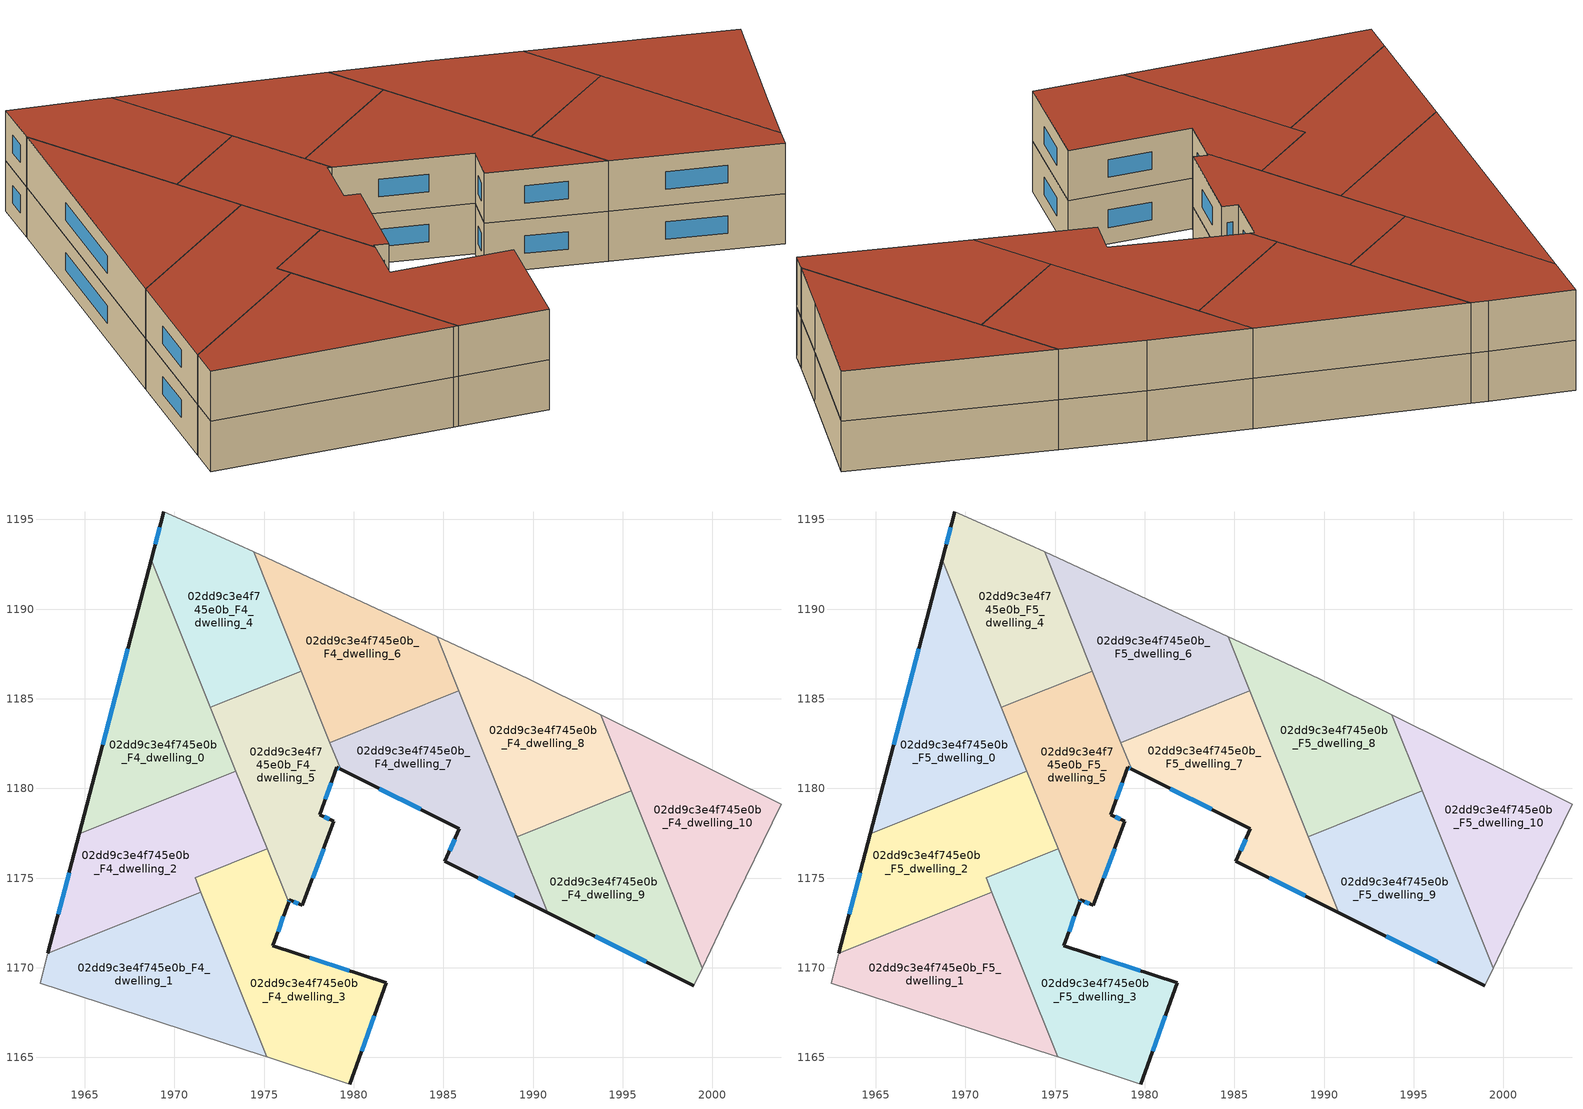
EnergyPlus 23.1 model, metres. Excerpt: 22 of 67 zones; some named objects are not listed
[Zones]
02dd9c3e4f745e0b_F4_dwelling_0
 floor to 02dd9c3e4f745e0b_F3_dwelling_0 (EU_floor_Construction): 1968.71,1192.76 1973.43,1180.97 1964.69,1177.48 z12
 wall outside (EU_wall_Construction): 1968.71,1192.76 1964.69,1177.48 z12:15
 wall to 02dd9c3e4f745e0b_F4_dwelling_2 (EU_wall_Construction): 1964.69,1177.48 1973.43,1180.97 z12:15
 wall to 02dd9c3e4f745e0b_F4_dwelling_4 (EU_wall_Construction): 1972.01,1184.52 1968.71,1192.76 z12:15
 wall to 02dd9c3e4f745e0b_F4_dwelling_5 (EU_wall_Construction): 1973.43,1180.97 1972.01,1184.52 z12:15
 window (EU_Window_Construction): 1967.4,1187.79 1966,1182.45 z12.98:14.02
02dd9c3e4f745e0b_F4_dwelling_1
 floor to 02dd9c3e4f745e0b_F3_dwelling_1 (EU_floor_Construction): 1971.46,1174.23 1975.14,1165.04 1974.87,1165.13 1962.5,1169.15 1962.94,1170.82 z12
 wall adiabatic (EU_wall_Construction): 1962.94,1170.82 1962.5,1169.15 1974.87,1165.13 1975.14,1165.04 z12:15
 wall to 02dd9c3e4f745e0b_F4_dwelling_2 (EU_wall_Construction): 1971.46,1174.23 1962.94,1170.82 z12:15
 wall to 02dd9c3e4f745e0b_F4_dwelling_3 (EU_wall_Construction): 1975.14,1165.04 1971.46,1174.23 z12:15
02dd9c3e4f745e0b_F4_dwelling_10
 floor to 02dd9c3e4f745e0b_F3_dwelling_10 (EU_floor_Construction): 2003.82,1179.12 2000.84,1172.97 1999.42,1169.97 1993.76,1184.1 z12
 wall adiabatic (EU_wall_Construction): 1999.42,1169.97 2000.84,1172.97 2003.82,1179.12 1993.76,1184.1 z12:15
 wall to 02dd9c3e4f745e0b_F4_dwelling_9 (EU_wall_Construction): 1995.46,1179.86 1999.42,1169.97 z12:15
 wall to 02dd9c3e4f745e0b_F4_dwelling_8 (EU_wall_Construction): 1993.76,1184.1 1995.46,1179.86 z12:15
02dd9c3e4f745e0b_F4_dwelling_2
 floor to 02dd9c3e4f745e0b_F3_dwelling_2 (EU_floor_Construction): 1973.43,1180.97 1975.16,1176.63 1971.14,1175.02 1971.46,1174.23 1962.94,1170.82 1964.69,1177.48 z12
 wall outside (EU_wall_Construction): 1964.69,1177.48 1962.94,1170.82 z12:15
 wall to 02dd9c3e4f745e0b_F4_dwelling_3 (EU_wall_Construction): 1971.46,1174.23 1971.14,1175.02 1975.16,1176.63 z12:15
 wall to 02dd9c3e4f745e0b_F4_dwelling_5 (EU_wall_Construction): 1975.16,1176.63 1973.43,1180.97 z12:15
 window (EU_Window_Construction): 1964.12,1175.31 1963.51,1172.98 z12.98:14.02
02dd9c3e4f745e0b_F4_dwelling_3
 floor to 02dd9c3e4f745e0b_F3_dwelling_3 (EU_floor_Construction): 1976.36,1173.65 1975.49,1171.24 1981.81,1169.17 1979.77,1163.52 1975.14,1165.04 1971.14,1175.02 1975.16,1176.63 z12
 wall outside (EU_wall_Construction): 1979.77,1163.52 1981.81,1169.17 1975.49,1171.24 1976.36,1173.65 z12:15
 wall adiabatic (EU_wall_Construction): 1975.14,1165.04 1979.77,1163.52 z12:15
 wall to 02dd9c3e4f745e0b_F4_dwelling_5 (EU_wall_Construction): 1976.36,1173.65 1975.16,1176.63 z12:15
 window (EU_Window_Construction): 1979.75,1169.84 1977.55,1170.56 / 1980.43,1165.35 1981.15,1167.33 / 1975.77,1172.02 1976.08,1172.86 z12.98:14.02
02dd9c3e4f745e0b_F4_dwelling_4
 floor to 02dd9c3e4f745e0b_F3_dwelling_4 (EU_floor_Construction): 1974.42,1193.19 1977.07,1186.55 1972.01,1184.52 1968.71,1192.76 1969.41,1195.42 1973.56,1193.58 z12
 wall outside (EU_wall_Construction): 1969.41,1195.42 1968.71,1192.76 z12:15
 wall adiabatic (EU_wall_Construction): 1974.42,1193.19 1973.56,1193.58 1969.41,1195.42 z12:15
 wall to 02dd9c3e4f745e0b_F4_dwelling_6 (EU_wall_Construction): 1977.07,1186.55 1974.42,1193.19 z12:15
 wall to 02dd9c3e4f745e0b_F4_dwelling_5 (EU_wall_Construction): 1972.01,1184.52 1977.07,1186.55 z12:15
 window (EU_Window_Construction): 1969.18,1194.56 1968.94,1193.63 z12.98:14.02
02dd9c3e4f745e0b_F4_dwelling_5
 floor to 02dd9c3e4f745e0b_F3_dwelling_5 (EU_floor_Construction): 1977.07,1186.55 1979.27,1181.07 1979.05,1181.17 1978.1,1178.53 1978.88,1178.18 1977.13,1173.48 1976.41,1173.8 1976.36,1173.65 1972.01,1184.52 z12
 wall outside (EU_wall_Construction): 1976.36,1173.65 1976.41,1173.8 1977.13,1173.48 1978.88,1178.18 1978.1,1178.53 1979.05,1181.17 1979.27,1181.07 z12:15
 wall to 02dd9c3e4f745e0b_F4_dwelling_7 (EU_wall_Construction): 1979.27,1181.07 1978.67,1182.56 z12:15
 wall to 02dd9c3e4f745e0b_F4_dwelling_6 (EU_wall_Construction): 1978.67,1182.56 1977.07,1186.55 z12:15
 window (EU_Window_Construction): 1979.12,1181.14 1979.2,1181.1 / 1978.41,1179.39 1978.74,1180.31 / 1978.63,1178.3 1978.35,1178.41 / 1977.7,1175.01 1978.31,1176.65 / 1976.64,1173.69 1976.9,1173.58 / 1976.37,1173.7 1976.39,1173.75 z12.98:14.02
02dd9c3e4f745e0b_F4_dwelling_6
 floor to 02dd9c3e4f745e0b_F3_dwelling_6 (EU_floor_Construction): 1984.66,1188.45 1985.86,1185.44 1978.67,1182.56 1974.42,1193.19 z12
 wall to 02dd9c3e4f745e0b_F4_dwelling_7 (EU_wall_Construction): 1978.67,1182.56 1985.86,1185.44 z12:15
 wall adiabatic (EU_wall_Construction): 1984.66,1188.45 1974.42,1193.19 z12:15
 wall to 02dd9c3e4f745e0b_F4_dwelling_8 (EU_wall_Construction): 1985.86,1185.44 1984.66,1188.45 z12:15
02dd9c3e4f745e0b_F4_dwelling_7
 floor to 02dd9c3e4f745e0b_F3_dwelling_7 (EU_floor_Construction): 1985.86,1185.44 1990.81,1173.08 1985.07,1175.95 1985.89,1177.75 1979.27,1181.07 1978.67,1182.56 z12
 wall outside (EU_wall_Construction): 1979.27,1181.07 1985.89,1177.75 1985.07,1175.95 1990.81,1173.08 z12:15
 wall to 02dd9c3e4f745e0b_F4_dwelling_9 (EU_wall_Construction): 1990.81,1173.08 1989.11,1177.32 z12:15
 wall to 02dd9c3e4f745e0b_F4_dwelling_8 (EU_wall_Construction): 1989.11,1177.32 1985.86,1185.44 z12:15
 window (EU_Window_Construction): 1986.94,1175.01 1988.94,1174.01 / 1985.62,1177.17 1985.34,1176.53 / 1981.42,1179.99 1983.74,1178.83 z12.98:14.02
02dd9c3e4f745e0b_F4_dwelling_8
 floor to 02dd9c3e4f745e0b_F3_dwelling_8 (EU_floor_Construction): 1993.76,1184.1 1995.46,1179.86 1989.11,1177.32 1984.66,1188.45 1989.66,1186.13 z12
 wall adiabatic (EU_wall_Construction): 1993.76,1184.1 1989.66,1186.13 1984.66,1188.45 z12:15
 wall to 02dd9c3e4f745e0b_F4_dwelling_9 (EU_wall_Construction): 1989.11,1177.32 1995.46,1179.86 z12:15
02dd9c3e4f745e0b_F4_dwelling_9
 floor to 02dd9c3e4f745e0b_F3_dwelling_9 (EU_floor_Construction): 1995.46,1179.86 1999.42,1169.97 1998.96,1169 1990.81,1173.08 1989.11,1177.32 z12
 wall outside (EU_wall_Construction): 1990.81,1173.08 1998.96,1169 z12:15
 wall adiabatic (EU_wall_Construction): 1998.96,1169 1999.42,1169.97 z12:15
 window (EU_Window_Construction): 1993.46,1171.75 1996.31,1170.33 z12.98:14.02
02dd9c3e4f745e0b_F5_dwelling_0
 floor to 02dd9c3e4f745e0b_F4_dwelling_0 (EU_floor_Construction): 1968.71,1192.76 1973.43,1180.97 1964.69,1177.48 z15
 wall outside (EU_wall_Construction): 1968.71,1192.76 1964.69,1177.48 z15:18
 wall to 02dd9c3e4f745e0b_F5_dwelling_2 (EU_wall_Construction): 1964.69,1177.48 1973.43,1180.97 z15:18
 wall to 02dd9c3e4f745e0b_F5_dwelling_4 (EU_wall_Construction): 1972.01,1184.52 1968.71,1192.76 z15:18
 wall to 02dd9c3e4f745e0b_F5_dwelling_5 (EU_wall_Construction): 1973.43,1180.97 1972.01,1184.52 z15:18
 window (EU_Window_Construction): 1967.4,1187.79 1966,1182.45 z15.98:17.02
 roof outside (EU_roof_Construction): 1973.43,1180.97 1968.71,1192.76 1964.69,1177.48 z18
02dd9c3e4f745e0b_F5_dwelling_1
 floor to 02dd9c3e4f745e0b_F4_dwelling_1 (EU_floor_Construction): 1971.46,1174.23 1975.14,1165.04 1974.87,1165.13 1962.5,1169.15 1962.94,1170.82 z15
 wall adiabatic (EU_wall_Construction): 1962.94,1170.82 1962.5,1169.15 1974.87,1165.13 1975.14,1165.04 z15:18
 wall to 02dd9c3e4f745e0b_F5_dwelling_2 (EU_wall_Construction): 1971.46,1174.23 1962.94,1170.82 z15:18
 wall to 02dd9c3e4f745e0b_F5_dwelling_3 (EU_wall_Construction): 1975.14,1165.04 1971.46,1174.23 z15:18
 roof outside (EU_roof_Construction): 1975.14,1165.04 1971.46,1174.23 1962.94,1170.82 1962.5,1169.15 1974.87,1165.13 z18
02dd9c3e4f745e0b_F5_dwelling_10
 floor to 02dd9c3e4f745e0b_F4_dwelling_10 (EU_floor_Construction): 2003.82,1179.12 2000.84,1172.97 1999.42,1169.97 1993.76,1184.1 z15
 wall adiabatic (EU_wall_Construction): 1999.42,1169.97 2000.84,1172.97 2003.82,1179.12 1993.76,1184.1 z15:18
 wall to 02dd9c3e4f745e0b_F5_dwelling_9 (EU_wall_Construction): 1995.46,1179.86 1999.42,1169.97 z15:18
 wall to 02dd9c3e4f745e0b_F5_dwelling_8 (EU_wall_Construction): 1993.76,1184.1 1995.46,1179.86 z15:18
 roof outside (EU_roof_Construction): 2000.84,1172.97 2003.82,1179.12 1993.76,1184.1 1999.42,1169.97 z18
02dd9c3e4f745e0b_F5_dwelling_2
 floor to 02dd9c3e4f745e0b_F4_dwelling_2 (EU_floor_Construction): 1973.43,1180.97 1975.16,1176.63 1971.14,1175.02 1971.46,1174.23 1962.94,1170.82 1964.69,1177.48 z15
 wall outside (EU_wall_Construction): 1964.69,1177.48 1962.94,1170.82 z15:18
 wall to 02dd9c3e4f745e0b_F5_dwelling_3 (EU_wall_Construction): 1971.46,1174.23 1971.14,1175.02 1975.16,1176.63 z15:18
 wall to 02dd9c3e4f745e0b_F5_dwelling_5 (EU_wall_Construction): 1975.16,1176.63 1973.43,1180.97 z15:18
 window (EU_Window_Construction): 1964.12,1175.31 1963.51,1172.98 z15.98:17.02
 roof outside (EU_roof_Construction): 1971.46,1174.23 1971.14,1175.02 1975.16,1176.63 1973.43,1180.97 1964.69,1177.48 1962.94,1170.82 z18
02dd9c3e4f745e0b_F5_dwelling_3
 floor to 02dd9c3e4f745e0b_F4_dwelling_3 (EU_floor_Construction): 1976.36,1173.65 1975.49,1171.24 1981.81,1169.17 1979.77,1163.52 1975.14,1165.04 1971.14,1175.02 1975.16,1176.63 z15
 wall outside (EU_wall_Construction): 1979.77,1163.52 1981.81,1169.17 1975.49,1171.24 1976.36,1173.65 z15:18
 wall adiabatic (EU_wall_Construction): 1975.14,1165.04 1979.77,1163.52 z15:18
 wall to 02dd9c3e4f745e0b_F5_dwelling_5 (EU_wall_Construction): 1976.36,1173.65 1975.16,1176.63 z15:18
 window (EU_Window_Construction): 1979.75,1169.84 1977.55,1170.56 / 1980.43,1165.35 1981.15,1167.33 / 1975.77,1172.02 1976.08,1172.86 z15.98:17.02
 roof outside (EU_roof_Construction): 1979.77,1163.52 1981.81,1169.17 1975.49,1171.24 1976.36,1173.65 1975.16,1176.63 1971.14,1175.02 1975.14,1165.04 z18
02dd9c3e4f745e0b_F5_dwelling_4
 floor to 02dd9c3e4f745e0b_F4_dwelling_4 (EU_floor_Construction): 1974.42,1193.19 1977.07,1186.55 1972.01,1184.52 1968.71,1192.76 1969.41,1195.42 1973.56,1193.58 z15
 wall outside (EU_wall_Construction): 1969.41,1195.42 1968.71,1192.76 z15:18
 wall adiabatic (EU_wall_Construction): 1974.42,1193.19 1973.56,1193.58 1969.41,1195.42 z15:18
 wall to 02dd9c3e4f745e0b_F5_dwelling_6 (EU_wall_Construction): 1977.07,1186.55 1974.42,1193.19 z15:18
 wall to 02dd9c3e4f745e0b_F5_dwelling_5 (EU_wall_Construction): 1972.01,1184.52 1977.07,1186.55 z15:18
 window (EU_Window_Construction): 1969.18,1194.56 1968.94,1193.63 z15.98:17.02
 roof outside (EU_roof_Construction): 1977.07,1186.55 1974.42,1193.19 1973.56,1193.58 1969.41,1195.42 1968.71,1192.76 1972.01,1184.52 z18
02dd9c3e4f745e0b_F5_dwelling_5
 floor to 02dd9c3e4f745e0b_F4_dwelling_5 (EU_floor_Construction): 1977.07,1186.55 1979.27,1181.07 1979.05,1181.17 1978.1,1178.53 1978.88,1178.18 1977.13,1173.48 1976.41,1173.8 1976.36,1173.65 1972.01,1184.52 z15
 wall outside (EU_wall_Construction): 1976.36,1173.65 1976.41,1173.8 1977.13,1173.48 1978.88,1178.18 1978.1,1178.53 1979.05,1181.17 1979.27,1181.07 z15:18
 wall to 02dd9c3e4f745e0b_F5_dwelling_7 (EU_wall_Construction): 1979.27,1181.07 1978.67,1182.56 z15:18
 wall to 02dd9c3e4f745e0b_F5_dwelling_6 (EU_wall_Construction): 1978.67,1182.56 1977.07,1186.55 z15:18
 window (EU_Window_Construction): 1979.12,1181.14 1979.2,1181.1 / 1978.41,1179.39 1978.74,1180.31 / 1978.63,1178.3 1978.35,1178.41 / 1977.7,1175.01 1978.31,1176.65 / 1976.64,1173.69 1976.9,1173.58 / 1976.37,1173.7 1976.39,1173.75 z15.98:17.02
 roof outside (EU_roof_Construction): 1977.13,1173.48 1978.88,1178.18 1978.1,1178.53 1979.05,1181.17 1979.27,1181.07 1977.07,1186.55 1972.01,1184.52 1976.36,1173.65 1976.41,1173.8 z18
02dd9c3e4f745e0b_F5_dwelling_6
 floor to 02dd9c3e4f745e0b_F4_dwelling_6 (EU_floor_Construction): 1984.66,1188.45 1985.86,1185.44 1978.67,1182.56 1974.42,1193.19 z15
 wall to 02dd9c3e4f745e0b_F5_dwelling_7 (EU_wall_Construction): 1978.67,1182.56 1985.86,1185.44 z15:18
 wall adiabatic (EU_wall_Construction): 1984.66,1188.45 1974.42,1193.19 z15:18
 wall to 02dd9c3e4f745e0b_F5_dwelling_8 (EU_wall_Construction): 1985.86,1185.44 1984.66,1188.45 z15:18
 roof outside (EU_roof_Construction): 1985.86,1185.44 1984.66,1188.45 1974.42,1193.19 1978.67,1182.56 z18
02dd9c3e4f745e0b_F5_dwelling_7
 floor to 02dd9c3e4f745e0b_F4_dwelling_7 (EU_floor_Construction): 1985.86,1185.44 1990.81,1173.08 1985.07,1175.95 1985.89,1177.75 1979.27,1181.07 1978.67,1182.56 z15
 wall outside (EU_wall_Construction): 1979.27,1181.07 1985.89,1177.75 1985.07,1175.95 1990.81,1173.08 z15:18
 wall to 02dd9c3e4f745e0b_F5_dwelling_9 (EU_wall_Construction): 1990.81,1173.08 1989.11,1177.32 z15:18
 wall to 02dd9c3e4f745e0b_F5_dwelling_8 (EU_wall_Construction): 1989.11,1177.32 1985.86,1185.44 z15:18
 window (EU_Window_Construction): 1986.94,1175.01 1988.94,1174.01 / 1985.62,1177.17 1985.34,1176.53 / 1981.42,1179.99 1983.74,1178.83 z15.98:17.02
 roof outside (EU_roof_Construction): 1990.81,1173.08 1985.86,1185.44 1978.67,1182.56 1979.27,1181.07 1985.89,1177.75 1985.07,1175.95 z18
02dd9c3e4f745e0b_F5_dwelling_8
 floor to 02dd9c3e4f745e0b_F4_dwelling_8 (EU_floor_Construction): 1993.76,1184.1 1995.46,1179.86 1989.11,1177.32 1984.66,1188.45 1989.66,1186.13 z15
 wall adiabatic (EU_wall_Construction): 1993.76,1184.1 1989.66,1186.13 1984.66,1188.45 z15:18
 wall to 02dd9c3e4f745e0b_F5_dwelling_9 (EU_wall_Construction): 1989.11,1177.32 1995.46,1179.86 z15:18
 roof outside (EU_roof_Construction): 1995.46,1179.86 1993.76,1184.1 1989.66,1186.13 1984.66,1188.45 1989.11,1177.32 z18
02dd9c3e4f745e0b_F5_dwelling_9
 floor to 02dd9c3e4f745e0b_F4_dwelling_9 (EU_floor_Construction): 1995.46,1179.86 1999.42,1169.97 1998.96,1169 1990.81,1173.08 1989.11,1177.32 z15
 wall outside (EU_wall_Construction): 1990.81,1173.08 1998.96,1169 z15:18
 wall adiabatic (EU_wall_Construction): 1998.96,1169 1999.42,1169.97 z15:18
 window (EU_Window_Construction): 1993.46,1171.75 1996.31,1170.33 z15.98:17.02
 roof outside (EU_roof_Construction): 1998.96,1169 1999.42,1169.97 1995.46,1179.86 1989.11,1177.32 1990.81,1173.08 z18
[Building]
EU S2 Campaign: North Axis=0; Terrain=City; Solar Distribution=FullExterior
[Site:Location]
Bologna: Latitude=44.5; Longitude=11.25; Time Zone=1; Elevation=37
[SizingPeriod:WeatherFileDays]
AnnualSizingPeriod: Begin Month=1; Begin Day of Month=1; End Month=12; End Day of Month=31; Day of Week for Start Day=Monday; Use Weather File Daylight Saving Period=No; Use Weather File Rain and Snow Indicators=No
[MATERIAL]
EU_InternalMass_Material: Roughness=MediumRough; Thickness=0.1; Conductivity=1; Density=1800; Specific Heat=900; Thermal Absorptance=0.9; Solar Absorptance=0.7; Visible Absorptance=0.7
[MATERIAL:NOMASS] Roughness=MediumRough; Thermal Absorptance=0.9; Solar Absorptance=0.7; Visible Absorptance=0.7
Name | Thermal Resistance
EU_wall_NoMass | 0.905828
EU_roof_NoMass | 0.37593
EU_floor_NoMass | 0.67114
[WINDOWMATERIAL:SIMPLEGLAZINGSYSTEM]
EU_Window_SimpleGlazing: UFactor=4.52486; Solar Heat Gain Coefficient=0.85; Visible Transmittance=0.85
[CONSTRUCTION]
EU_wall_Construction: EU_wall_NoMass
EU_roof_Construction: EU_roof_NoMass
EU_floor_Construction: EU_floor_NoMass
EU_Window_Construction: EU_Window_SimpleGlazing
EU_InternalMass_Construction: EU_InternalMass_Material
[ZONE] Type=1; Multiplier=1; Ceiling Height=autocalculate; Floor Area=autocalculate; Part of Total Floor Area=Yes
Name | Volume
02dd9c3e4f745e0b_F4_dwelling_0; 02dd9c3e4f745e0b_F5_dwelling_0 | 179.144
02dd9c3e4f745e0b_F4_dwelling_1; 02dd9c3e4f745e0b_F5_dwelling_1 | 170.643
02dd9c3e4f745e0b_F4_dwelling_10; 02dd9c3e4f745e0b_F5_dwelling_10 | 170.652
02dd9c3e4f745e0b_F4_dwelling_2; 02dd9c3e4f745e0b_F5_dwelling_2 | 179.168
02dd9c3e4f745e0b_F4_dwelling_3; 02dd9c3e4f745e0b_F5_dwelling_3 | 187.649
02dd9c3e4f745e0b_F4_dwelling_4; 02dd9c3e4f745e0b_F5_dwelling_4 | 153.669
02dd9c3e4f745e0b_F4_dwelling_5; 02dd9c3e4f745e0b_F5_dwelling_5 | 153.681
02dd9c3e4f745e0b_F4_dwelling_6; 02dd9c3e4f745e0b_F5_dwelling_6 | 170.665
02dd9c3e4f745e0b_F4_dwelling_7; 02dd9c3e4f745e0b_F5_dwelling_7 | 170.644
02dd9c3e4f745e0b_F4_dwelling_8; 02dd9c3e4f745e0b_F5_dwelling_8 | 170.684
02dd9c3e4f745e0b_F4_dwelling_9; 02dd9c3e4f745e0b_F5_dwelling_9 | 170.685
[INTERNALMASS] Construction=EU_InternalMass_Construction
Name | Zone or ZoneList | Surface Area
02dd9c3e4f745e0b_F4_dwelling_0_EU_InternalMass | 02dd9c3e4f745e0b_F4_dwelling_0 | 59.7176
02dd9c3e4f745e0b_F4_dwelling_1_EU_InternalMass | 02dd9c3e4f745e0b_F4_dwelling_1 | 56.8815
02dd9c3e4f745e0b_F4_dwelling_2_EU_InternalMass | 02dd9c3e4f745e0b_F4_dwelling_2 | 59.7225
02dd9c3e4f745e0b_F4_dwelling_3_EU_InternalMass | 02dd9c3e4f745e0b_F4_dwelling_3 | 62.5471
02dd9c3e4f745e0b_F4_dwelling_4_EU_InternalMass | 02dd9c3e4f745e0b_F4_dwelling_4 | 51.2225
02dd9c3e4f745e0b_F4_dwelling_5_EU_InternalMass | 02dd9c3e4f745e0b_F4_dwelling_5 | 51.227
02dd9c3e4f745e0b_F4_dwelling_6_EU_InternalMass | 02dd9c3e4f745e0b_F4_dwelling_6 | 56.8867
02dd9c3e4f745e0b_F4_dwelling_7_EU_InternalMass | 02dd9c3e4f745e0b_F4_dwelling_7 | 56.8843
02dd9c3e4f745e0b_F4_dwelling_8_EU_InternalMass | 02dd9c3e4f745e0b_F4_dwelling_8 | 56.8935
02dd9c3e4f745e0b_F4_dwelling_9_EU_InternalMass | 02dd9c3e4f745e0b_F4_dwelling_9 | 56.8957
02dd9c3e4f745e0b_F4_dwelling_10_EU_InternalMass | 02dd9c3e4f745e0b_F4_dwelling_10 | 56.8842
02dd9c3e4f745e0b_F5_dwelling_0_EU_InternalMass | 02dd9c3e4f745e0b_F5_dwelling_0 | 59.7176
02dd9c3e4f745e0b_F5_dwelling_1_EU_InternalMass | 02dd9c3e4f745e0b_F5_dwelling_1 | 56.8815
02dd9c3e4f745e0b_F5_dwelling_2_EU_InternalMass | 02dd9c3e4f745e0b_F5_dwelling_2 | 59.7225
02dd9c3e4f745e0b_F5_dwelling_3_EU_InternalMass | 02dd9c3e4f745e0b_F5_dwelling_3 | 62.5471
02dd9c3e4f745e0b_F5_dwelling_4_EU_InternalMass | 02dd9c3e4f745e0b_F5_dwelling_4 | 51.2225
02dd9c3e4f745e0b_F5_dwelling_5_EU_InternalMass | 02dd9c3e4f745e0b_F5_dwelling_5 | 51.227
02dd9c3e4f745e0b_F5_dwelling_6_EU_InternalMass | 02dd9c3e4f745e0b_F5_dwelling_6 | 56.8867
02dd9c3e4f745e0b_F5_dwelling_7_EU_InternalMass | 02dd9c3e4f745e0b_F5_dwelling_7 | 56.8843
02dd9c3e4f745e0b_F5_dwelling_8_EU_InternalMass | 02dd9c3e4f745e0b_F5_dwelling_8 | 56.8935
02dd9c3e4f745e0b_F5_dwelling_9_EU_InternalMass | 02dd9c3e4f745e0b_F5_dwelling_9 | 56.8957
02dd9c3e4f745e0b_F5_dwelling_10_EU_InternalMass | 02dd9c3e4f745e0b_F5_dwelling_10 | 56.8842
[OTHEREQUIPMENT] Fuel Type=Electricity; Design Level Calculation Method=Watts/Area; Power per Zone Floor Area=1; Fraction Latent=0; Fraction Radiant=0; Fraction Lost=0; Carbon Dioxide Generation Rate=0; EndUse Subcategory=EU_Step8_InternalGains
Name | Zone or ZoneList or Space or SpaceList | Schedule
EU_Step8_InternalGain_02dd9c3e4f745e0b_F4_dwelling_0_f000 | 02dd9c3e4f745e0b_F4_dwelling_0 | EU_Step8_GainSchedule_02dd9c3e4f745e0b_F4_dwelling_0_f000
EU_Step8_InternalGain_02dd9c3e4f745e0b_F4_dwelling_1_f000 | 02dd9c3e4f745e0b_F4_dwelling_1 | EU_Step8_GainSchedule_02dd9c3e4f745e0b_F4_dwelling_1_f000
EU_Step8_InternalGain_02dd9c3e4f745e0b_F4_dwelling_2_f000 | 02dd9c3e4f745e0b_F4_dwelling_2 | EU_Step8_GainSchedule_02dd9c3e4f745e0b_F4_dwelling_2_f000
EU_Step8_InternalGain_02dd9c3e4f745e0b_F4_dwelling_3_f000 | 02dd9c3e4f745e0b_F4_dwelling_3 | EU_Step8_GainSchedule_02dd9c3e4f745e0b_F4_dwelling_3_f000
EU_Step8_InternalGain_02dd9c3e4f745e0b_F4_dwelling_4_f000 | 02dd9c3e4f745e0b_F4_dwelling_4 | EU_Step8_GainSchedule_02dd9c3e4f745e0b_F4_dwelling_4_f000
EU_Step8_InternalGain_02dd9c3e4f745e0b_F4_dwelling_5_f000 | 02dd9c3e4f745e0b_F4_dwelling_5 | EU_Step8_GainSchedule_02dd9c3e4f745e0b_F4_dwelling_5_f000
EU_Step8_InternalGain_02dd9c3e4f745e0b_F4_dwelling_6_f000 | 02dd9c3e4f745e0b_F4_dwelling_6 | EU_Step8_GainSchedule_02dd9c3e4f745e0b_F4_dwelling_6_f000
EU_Step8_InternalGain_02dd9c3e4f745e0b_F4_dwelling_7_f000 | 02dd9c3e4f745e0b_F4_dwelling_7 | EU_Step8_GainSchedule_02dd9c3e4f745e0b_F4_dwelling_7_f000
EU_Step8_InternalGain_02dd9c3e4f745e0b_F4_dwelling_8_f000 | 02dd9c3e4f745e0b_F4_dwelling_8 | EU_Step8_GainSchedule_02dd9c3e4f745e0b_F4_dwelling_8_f000
EU_Step8_InternalGain_02dd9c3e4f745e0b_F4_dwelling_9_f000 | 02dd9c3e4f745e0b_F4_dwelling_9 | EU_Step8_GainSchedule_02dd9c3e4f745e0b_F4_dwelling_9_f000
EU_Step8_InternalGain_02dd9c3e4f745e0b_F4_dwelling_10_f000 | 02dd9c3e4f745e0b_F4_dwelling_10 | EU_Step8_GainSchedule_02dd9c3e4f745e0b_F4_dwelling_10_f000
EU_Step8_InternalGain_02dd9c3e4f745e0b_F5_dwelling_0_f000 | 02dd9c3e4f745e0b_F5_dwelling_0 | EU_Step8_GainSchedule_02dd9c3e4f745e0b_F5_dwelling_0_f000
EU_Step8_InternalGain_02dd9c3e4f745e0b_F5_dwelling_1_f000 | 02dd9c3e4f745e0b_F5_dwelling_1 | EU_Step8_GainSchedule_02dd9c3e4f745e0b_F5_dwelling_1_f000
EU_Step8_InternalGain_02dd9c3e4f745e0b_F5_dwelling_2_f000 | 02dd9c3e4f745e0b_F5_dwelling_2 | EU_Step8_GainSchedule_02dd9c3e4f745e0b_F5_dwelling_2_f000
EU_Step8_InternalGain_02dd9c3e4f745e0b_F5_dwelling_3_f000 | 02dd9c3e4f745e0b_F5_dwelling_3 | EU_Step8_GainSchedule_02dd9c3e4f745e0b_F5_dwelling_3_f000
EU_Step8_InternalGain_02dd9c3e4f745e0b_F5_dwelling_4_f000 | 02dd9c3e4f745e0b_F5_dwelling_4 | EU_Step8_GainSchedule_02dd9c3e4f745e0b_F5_dwelling_4_f000
EU_Step8_InternalGain_02dd9c3e4f745e0b_F5_dwelling_5_f000 | 02dd9c3e4f745e0b_F5_dwelling_5 | EU_Step8_GainSchedule_02dd9c3e4f745e0b_F5_dwelling_5_f000
EU_Step8_InternalGain_02dd9c3e4f745e0b_F5_dwelling_6_f000 | 02dd9c3e4f745e0b_F5_dwelling_6 | EU_Step8_GainSchedule_02dd9c3e4f745e0b_F5_dwelling_6_f000
EU_Step8_InternalGain_02dd9c3e4f745e0b_F5_dwelling_7_f000 | 02dd9c3e4f745e0b_F5_dwelling_7 | EU_Step8_GainSchedule_02dd9c3e4f745e0b_F5_dwelling_7_f000
EU_Step8_InternalGain_02dd9c3e4f745e0b_F5_dwelling_8_f000 | 02dd9c3e4f745e0b_F5_dwelling_8 | EU_Step8_GainSchedule_02dd9c3e4f745e0b_F5_dwelling_8_f000
EU_Step8_InternalGain_02dd9c3e4f745e0b_F5_dwelling_9_f000 | 02dd9c3e4f745e0b_F5_dwelling_9 | EU_Step8_GainSchedule_02dd9c3e4f745e0b_F5_dwelling_9_f000
EU_Step8_InternalGain_02dd9c3e4f745e0b_F5_dwelling_10_f000 | 02dd9c3e4f745e0b_F5_dwelling_10 | EU_Step8_GainSchedule_02dd9c3e4f745e0b_F5_dwelling_10_f000
[ZONEVENTILATION:DESIGNFLOWRATE] Schedule=EU_AlwaysOn; Design Flow Rate Calculation Method=AirChanges/Hour; Air Changes per Hour=0.73129; Ventilation Type=Natural; Fan Pressure Rise=0; Fan Total Efficiency=1; Constant Term Coefficient=1; Temperature Term Coefficient=0; Velocity Term Coefficient=0; Velocity Squared Term Coefficient=0; Minimum Indoor Temperature=-100; Maximum Indoor Temperature=100; Delta Temperature=-100; Minimum Outdoor Temperature=-100; Maximum Outdoor Temperature=100; Maximum Wind Speed=40
Name | Zone or ZoneList or Space or SpaceList
EU_ConstantAir_02dd9c3e4f745e0b_F4_dwelling_0 | 02dd9c3e4f745e0b_F4_dwelling_0
EU_ConstantAir_02dd9c3e4f745e0b_F4_dwelling_1 | 02dd9c3e4f745e0b_F4_dwelling_1
EU_ConstantAir_02dd9c3e4f745e0b_F4_dwelling_2 | 02dd9c3e4f745e0b_F4_dwelling_2
EU_ConstantAir_02dd9c3e4f745e0b_F4_dwelling_3 | 02dd9c3e4f745e0b_F4_dwelling_3
EU_ConstantAir_02dd9c3e4f745e0b_F4_dwelling_4 | 02dd9c3e4f745e0b_F4_dwelling_4
EU_ConstantAir_02dd9c3e4f745e0b_F4_dwelling_5 | 02dd9c3e4f745e0b_F4_dwelling_5
EU_ConstantAir_02dd9c3e4f745e0b_F4_dwelling_6 | 02dd9c3e4f745e0b_F4_dwelling_6
EU_ConstantAir_02dd9c3e4f745e0b_F4_dwelling_7 | 02dd9c3e4f745e0b_F4_dwelling_7
EU_ConstantAir_02dd9c3e4f745e0b_F4_dwelling_8 | 02dd9c3e4f745e0b_F4_dwelling_8
EU_ConstantAir_02dd9c3e4f745e0b_F4_dwelling_9 | 02dd9c3e4f745e0b_F4_dwelling_9
EU_ConstantAir_02dd9c3e4f745e0b_F4_dwelling_10 | 02dd9c3e4f745e0b_F4_dwelling_10
EU_ConstantAir_02dd9c3e4f745e0b_F5_dwelling_0 | 02dd9c3e4f745e0b_F5_dwelling_0
EU_ConstantAir_02dd9c3e4f745e0b_F5_dwelling_1 | 02dd9c3e4f745e0b_F5_dwelling_1
EU_ConstantAir_02dd9c3e4f745e0b_F5_dwelling_2 | 02dd9c3e4f745e0b_F5_dwelling_2
EU_ConstantAir_02dd9c3e4f745e0b_F5_dwelling_3 | 02dd9c3e4f745e0b_F5_dwelling_3
EU_ConstantAir_02dd9c3e4f745e0b_F5_dwelling_4 | 02dd9c3e4f745e0b_F5_dwelling_4
EU_ConstantAir_02dd9c3e4f745e0b_F5_dwelling_5 | 02dd9c3e4f745e0b_F5_dwelling_5
EU_ConstantAir_02dd9c3e4f745e0b_F5_dwelling_6 | 02dd9c3e4f745e0b_F5_dwelling_6
EU_ConstantAir_02dd9c3e4f745e0b_F5_dwelling_7 | 02dd9c3e4f745e0b_F5_dwelling_7
EU_ConstantAir_02dd9c3e4f745e0b_F5_dwelling_8 | 02dd9c3e4f745e0b_F5_dwelling_8
EU_ConstantAir_02dd9c3e4f745e0b_F5_dwelling_9 | 02dd9c3e4f745e0b_F5_dwelling_9
EU_ConstantAir_02dd9c3e4f745e0b_F5_dwelling_10 | 02dd9c3e4f745e0b_F5_dwelling_10
[HVACTEMPLATE:ZONE:IDEALLOADSAIRSYSTEM] System Availability Schedule=EU_AlwaysOn; Maximum Heating Supply Air Temperature=50; Minimum Cooling Supply Air Temperature=13; Maximum Heating Supply Air Humidity Ratio=0.0156; Minimum Cooling Supply Air Humidity Ratio=0.0077; Heating Limit=NoLimit; Cooling Limit=NoLimit; Heating Availability Schedule=EU_AlwaysOn; Cooling Availability Schedule=EU_CoolingOff; Dehumidification Control Type=ConstantSensibleHeatRatio; Cooling Sensible Heat Ratio=0.7; Dehumidification Setpoint=60; Humidification Control Type=None; Humidification Setpoint=30; Outdoor Air Method=None; Outdoor Air Flow Rate per Person=0.00944; Outdoor Air Flow Rate per Zone Floor Area=0; Outdoor Air Flow Rate per Zone=0; Demand Controlled Ventilation Type=None; Outdoor Air Economizer Type=NoEconomizer; Heat Recovery Type=None; Sensible Heat Recovery Effectiveness=0.7; Latent Heat Recovery Effectiveness=0.65
Name | Template Thermostat
02dd9c3e4f745e0b_F4_dwelling_0 | EU_HeatOnly_02dd9c3e4f745e0b_F4_dwelling_0
02dd9c3e4f745e0b_F4_dwelling_1 | EU_HeatOnly_02dd9c3e4f745e0b_F4_dwelling_1
02dd9c3e4f745e0b_F4_dwelling_2 | EU_HeatOnly_02dd9c3e4f745e0b_F4_dwelling_2
02dd9c3e4f745e0b_F4_dwelling_3 | EU_HeatOnly_02dd9c3e4f745e0b_F4_dwelling_3
02dd9c3e4f745e0b_F4_dwelling_4 | EU_HeatOnly_02dd9c3e4f745e0b_F4_dwelling_4
02dd9c3e4f745e0b_F4_dwelling_5 | EU_HeatOnly_02dd9c3e4f745e0b_F4_dwelling_5
02dd9c3e4f745e0b_F4_dwelling_6 | EU_HeatOnly_02dd9c3e4f745e0b_F4_dwelling_6
02dd9c3e4f745e0b_F4_dwelling_7 | EU_HeatOnly_02dd9c3e4f745e0b_F4_dwelling_7
02dd9c3e4f745e0b_F4_dwelling_8 | EU_HeatOnly_02dd9c3e4f745e0b_F4_dwelling_8
02dd9c3e4f745e0b_F4_dwelling_9 | EU_HeatOnly_02dd9c3e4f745e0b_F4_dwelling_9
02dd9c3e4f745e0b_F4_dwelling_10 | EU_HeatOnly_02dd9c3e4f745e0b_F4_dwelling_10
02dd9c3e4f745e0b_F5_dwelling_0 | EU_HeatOnly_02dd9c3e4f745e0b_F5_dwelling_0
02dd9c3e4f745e0b_F5_dwelling_1 | EU_HeatOnly_02dd9c3e4f745e0b_F5_dwelling_1
02dd9c3e4f745e0b_F5_dwelling_2 | EU_HeatOnly_02dd9c3e4f745e0b_F5_dwelling_2
02dd9c3e4f745e0b_F5_dwelling_3 | EU_HeatOnly_02dd9c3e4f745e0b_F5_dwelling_3
02dd9c3e4f745e0b_F5_dwelling_4 | EU_HeatOnly_02dd9c3e4f745e0b_F5_dwelling_4
02dd9c3e4f745e0b_F5_dwelling_5 | EU_HeatOnly_02dd9c3e4f745e0b_F5_dwelling_5
02dd9c3e4f745e0b_F5_dwelling_6 | EU_HeatOnly_02dd9c3e4f745e0b_F5_dwelling_6
02dd9c3e4f745e0b_F5_dwelling_7 | EU_HeatOnly_02dd9c3e4f745e0b_F5_dwelling_7
02dd9c3e4f745e0b_F5_dwelling_8 | EU_HeatOnly_02dd9c3e4f745e0b_F5_dwelling_8
02dd9c3e4f745e0b_F5_dwelling_9 | EU_HeatOnly_02dd9c3e4f745e0b_F5_dwelling_9
02dd9c3e4f745e0b_F5_dwelling_10 | EU_HeatOnly_02dd9c3e4f745e0b_F5_dwelling_10
[SIZING:ZONE] Zone Cooling Design Supply Air Temperature Input Method=SupplyAirTemperature; Zone Cooling Design Supply Air Temperature=13; Zone Heating Design Supply Air Temperature Input Method=SupplyAirTemperature; Zone Heating Design Supply Air Temperature=50; Zone Cooling Design Supply Air Humidity Ratio=0.008; Zone Heating Design Supply Air Humidity Ratio=0.008; Cooling Design Air Flow Method=DesignDay; Cooling Design Air Flow Rate=0; Cooling Minimum Air Flow per Zone Floor Area=0.000762; Cooling Minimum Air Flow=0; Cooling Minimum Air Flow Fraction=0.2; Heating Design Air Flow Method=DesignDay; Heating Design Air Flow Rate=0; Heating Maximum Air Flow per Zone Floor Area=0.002032; Heating Maximum Air Flow=0.141576; Heating Maximum Air Flow Fraction=0.3; Account for Dedicated Outdoor Air System=No; Dedicated Outdoor Air System Control Strategy=NeutralSupplyAir; Dedicated Outdoor Air Low Setpoint Temperature for Design=autosize; Dedicated Outdoor Air High Setpoint Temperature for Design=autosize; Zone Load Sizing Method=Sensible Load Only No Latent Load; Zone Latent Cooling Design Supply Air Humidity Ratio Input Method=HumidityRatioDifference; Zone Cooling Design Supply Air Humidity Ratio Difference=0.005; Zone Latent Heating Design Supply Air Humidity Ratio Input Method=HumidityRatioDifference; Zone Humidification Design Supply Air Humidity Ratio Difference=0.005
02dd9c3e4f745e0b_F4_dwelling_0; 02dd9c3e4f745e0b_F4_dwelling_1; 02dd9c3e4f745e0b_F4_dwelling_2; 02dd9c3e4f745e0b_F4_dwelling_3; 02dd9c3e4f745e0b_F4_dwelling_4; 02dd9c3e4f745e0b_F4_dwelling_5; 02dd9c3e4f745e0b_F4_dwelling_6; 02dd9c3e4f745e0b_F4_dwelling_7; 02dd9c3e4f745e0b_F4_dwelling_8; 02dd9c3e4f745e0b_F4_dwelling_9; 02dd9c3e4f745e0b_F4_dwelling_10; 02dd9c3e4f745e0b_F5_dwelling_0; 02dd9c3e4f745e0b_F5_dwelling_1; 02dd9c3e4f745e0b_F5_dwelling_2; 02dd9c3e4f745e0b_F5_dwelling_3; 02dd9c3e4f745e0b_F5_dwelling_4; 02dd9c3e4f745e0b_F5_dwelling_5; 02dd9c3e4f745e0b_F5_dwelling_6; 02dd9c3e4f745e0b_F5_dwelling_7; 02dd9c3e4f745e0b_F5_dwelling_8; 02dd9c3e4f745e0b_F5_dwelling_9; 02dd9c3e4f745e0b_F5_dwelling_10
[SCHEDULE:CONSTANT]
Name | Hourly Value
EU_AlwaysOn | 1
EU_CoolingOff | 0
[SCHEDULE:FILE] Column Number=1; Rows to Skip at Top=0; Number of Hours of Data=8760; Column Separator=Comma; Interpolate to Timestep=No; Minutes per Item=60; Adjust Schedule for Daylight Savings=Yes
Name | File
EU_Step8_GainSchedule_02dd9c3e4f745e0b_F4_dwelling_0_f000 | ../../schedules/02dd9c3e4f745e0b/02dd9c3e4f745e0b_F4_dwelling_0_f000_gain.csv
EU_Step8_GainSchedule_02dd9c3e4f745e0b_F4_dwelling_1_f000 | ../../schedules/02dd9c3e4f745e0b/02dd9c3e4f745e0b_F4_dwelling_1_f000_gain.csv
EU_Step8_GainSchedule_02dd9c3e4f745e0b_F4_dwelling_2_f000 | ../../schedules/02dd9c3e4f745e0b/02dd9c3e4f745e0b_F4_dwelling_2_f000_gain.csv
EU_Step8_GainSchedule_02dd9c3e4f745e0b_F4_dwelling_3_f000 | ../../schedules/02dd9c3e4f745e0b/02dd9c3e4f745e0b_F4_dwelling_3_f000_gain.csv
EU_Step8_GainSchedule_02dd9c3e4f745e0b_F4_dwelling_4_f000 | ../../schedules/02dd9c3e4f745e0b/02dd9c3e4f745e0b_F4_dwelling_4_f000_gain.csv
EU_Step8_GainSchedule_02dd9c3e4f745e0b_F4_dwelling_5_f000 | ../../schedules/02dd9c3e4f745e0b/02dd9c3e4f745e0b_F4_dwelling_5_f000_gain.csv
EU_Step8_GainSchedule_02dd9c3e4f745e0b_F4_dwelling_6_f000 | ../../schedules/02dd9c3e4f745e0b/02dd9c3e4f745e0b_F4_dwelling_6_f000_gain.csv
EU_Step8_GainSchedule_02dd9c3e4f745e0b_F4_dwelling_7_f000 | ../../schedules/02dd9c3e4f745e0b/02dd9c3e4f745e0b_F4_dwelling_7_f000_gain.csv
EU_Step8_GainSchedule_02dd9c3e4f745e0b_F4_dwelling_8_f000 | ../../schedules/02dd9c3e4f745e0b/02dd9c3e4f745e0b_F4_dwelling_8_f000_gain.csv
EU_Step8_GainSchedule_02dd9c3e4f745e0b_F4_dwelling_9_f000 | ../../schedules/02dd9c3e4f745e0b/02dd9c3e4f745e0b_F4_dwelling_9_f000_gain.csv
EU_Step8_GainSchedule_02dd9c3e4f745e0b_F4_dwelling_10_f000 | ../../schedules/02dd9c3e4f745e0b/02dd9c3e4f745e0b_F4_dwelling_10_f000_gain.csv
EU_Step8_GainSchedule_02dd9c3e4f745e0b_F5_dwelling_0_f000 | ../../schedules/02dd9c3e4f745e0b/02dd9c3e4f745e0b_F5_dwelling_0_f000_gain.csv
EU_Step8_GainSchedule_02dd9c3e4f745e0b_F5_dwelling_1_f000 | ../../schedules/02dd9c3e4f745e0b/02dd9c3e4f745e0b_F5_dwelling_1_f000_gain.csv
EU_Step8_GainSchedule_02dd9c3e4f745e0b_F5_dwelling_2_f000 | ../../schedules/02dd9c3e4f745e0b/02dd9c3e4f745e0b_F5_dwelling_2_f000_gain.csv
EU_Step8_GainSchedule_02dd9c3e4f745e0b_F5_dwelling_3_f000 | ../../schedules/02dd9c3e4f745e0b/02dd9c3e4f745e0b_F5_dwelling_3_f000_gain.csv
EU_Step8_GainSchedule_02dd9c3e4f745e0b_F5_dwelling_4_f000 | ../../schedules/02dd9c3e4f745e0b/02dd9c3e4f745e0b_F5_dwelling_4_f000_gain.csv
EU_Step8_GainSchedule_02dd9c3e4f745e0b_F5_dwelling_5_f000 | ../../schedules/02dd9c3e4f745e0b/02dd9c3e4f745e0b_F5_dwelling_5_f000_gain.csv
EU_Step8_GainSchedule_02dd9c3e4f745e0b_F5_dwelling_6_f000 | ../../schedules/02dd9c3e4f745e0b/02dd9c3e4f745e0b_F5_dwelling_6_f000_gain.csv
EU_Step8_GainSchedule_02dd9c3e4f745e0b_F5_dwelling_7_f000 | ../../schedules/02dd9c3e4f745e0b/02dd9c3e4f745e0b_F5_dwelling_7_f000_gain.csv
EU_Step8_GainSchedule_02dd9c3e4f745e0b_F5_dwelling_8_f000 | ../../schedules/02dd9c3e4f745e0b/02dd9c3e4f745e0b_F5_dwelling_8_f000_gain.csv
EU_Step8_GainSchedule_02dd9c3e4f745e0b_F5_dwelling_9_f000 | ../../schedules/02dd9c3e4f745e0b/02dd9c3e4f745e0b_F5_dwelling_9_f000_gain.csv
EU_Step8_GainSchedule_02dd9c3e4f745e0b_F5_dwelling_10_f000 | ../../schedules/02dd9c3e4f745e0b/02dd9c3e4f745e0b_F5_dwelling_10_f000_gain.csv
